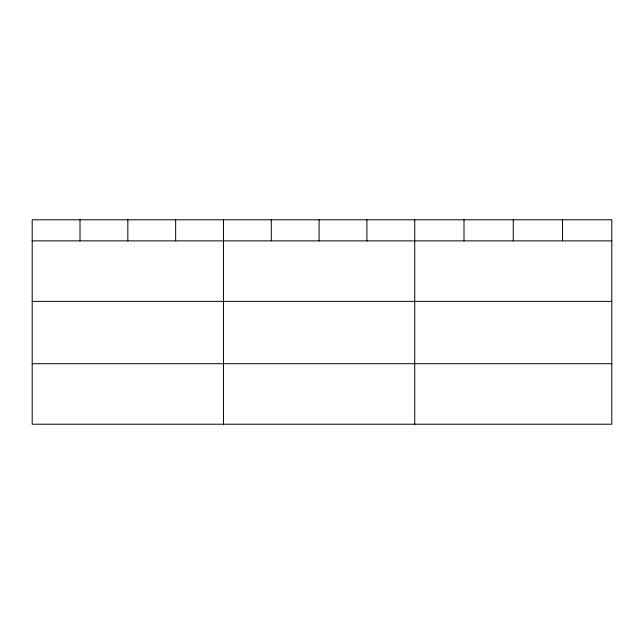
<?xml version="1.0" encoding="UTF-8"?>
<svg xmlns="http://www.w3.org/2000/svg" width="644" height="644" viewBox="0 0 644 644"><rect width="100%" height="100%" fill="white"/><g stroke="black" fill="none" stroke-linecap="round" stroke-linejoin="round"><path stroke-width="0.97" d="M611.8 301.376L611.8 219.789L32.2 219.789L32.2 424.211L611.8 424.211L611.8 301.376L32.2 301.376M32.2 240.872L611.8 240.872M32.2 363.707L611.8 363.707M562.534 219.789L562.534 240.872M513.268 219.789L513.268 240.872M464.002 219.789L464.002 240.872M414.736 219.789L414.736 424.211M366.919 219.789L366.919 240.872M319.102 219.789L319.102 240.872M271.285 219.789L271.285 240.872M223.468 219.789L223.468 424.211M175.651 219.789L175.651 240.872M127.834 219.789L127.834 240.872M80.017 219.789L80.017 240.872"/></g></svg>
